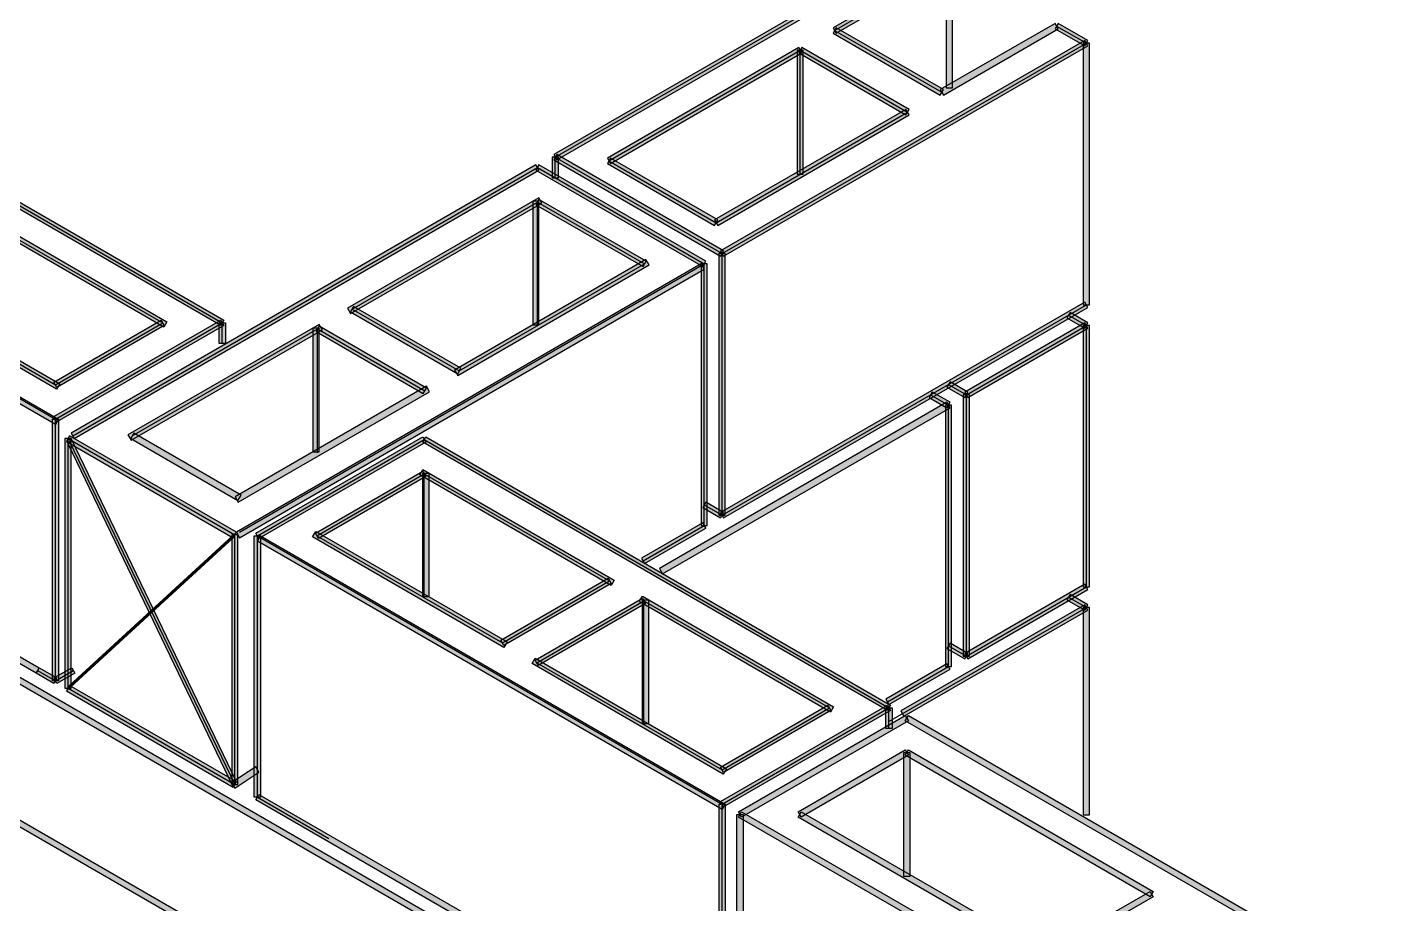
# Model space of a CAD drawing. Extents: x 0 to 119, y 0 to 84.
# Drawn here: x 47.533 to 51.464, y 43.075 to 45.624 of the extents above; entities that cross this region are included whole.
import ezdxf

# ---------------------------------------------------------------- set-up
doc = ezdxf.new("R2010")
doc.units = 0
doc.header["$MEASUREMENT"] = 0
doc.layers.add('10', color=252, linetype='CONTINUOUS')

msp = doc.modelspace()

# ---------------------------------------------------------------- linework, layer by layer
at = {"layer": '10', "color": 252, "linetype": 'Continuous'}
for p, q in [((49.069044, 45.245493), (50.128192, 45.856992)), ((49.881146, 45.614361), (50.214794, 45.806992)), ((49.881146, 45.614361), (50.192916, 45.434361)), ((49.881146, 45.614361), (50.192916, 45.434361)), ((50.526564, 45.626992), (50.613166, 45.576992)), ((49.224929, 45.235493), (49.781146, 45.556626)), ((49.554018, 44.965493), (50.613166, 45.576992)), ((49.554018, 44.965493), (50.613166, 45.576992)), ((49.781146, 45.196626), (49.781146, 45.556626)), ((49.781146, 45.556626), (50.092916, 45.376626)), ((46.749928, 45.544254), (48.100927, 44.764254)), ((49.536698, 45.055493), (50.092916, 45.376626)), ((46.264953, 45.264254), (47.615953, 44.484254)), ((46.264953, 45.264254), (47.615953, 44.484254)), ((49.069044, 45.185493), (49.069044, 45.245493)), ((49.069044, 45.245493), (49.554018, 44.965493)), ((47.666083, 44.435493), (49.017083, 45.215493)), ((49.017083, 45.215493), (49.502057, 44.935493)), ((49.224929, 45.235493), (49.536698, 45.055493)), ((48.478185, 44.804361), (49.017083, 45.115493)), ((49.017083, 44.755493), (49.017083, 45.115493)), ((49.017083, 45.115493), (49.328852, 44.935493)), ((47.388825, 45.075387), (47.927722, 44.764254)), ((49.554018, 44.205493), (49.554018, 44.965493)), ((49.554018, 44.205493), (49.554018, 44.965493)), ((48.151057, 44.155493), (49.502057, 44.935493)), ((48.151057, 44.155493), (49.502057, 44.935493)), ((48.789954, 44.624361), (49.328852, 44.935493)), ((49.502057, 44.175493), (49.502057, 44.935493)), ((47.077056, 44.895387), (47.615953, 44.584254)), ((49.554018, 44.205493), (50.613166, 44.816992)), ((48.478185, 44.804361), (48.789954, 44.624361)), ((50.561205, 44.786992), (50.613166, 44.756992)), ((47.615953, 44.584254), (47.927722, 44.764254)), ((47.615953, 44.484254), (48.100927, 44.764254)), ((47.615953, 44.484254), (48.100927, 44.764254)), ((47.839288, 44.435493), (48.378185, 44.746626)), ((48.100927, 44.704254), (48.100927, 44.764254)), ((48.378185, 44.386626), (48.378185, 44.746626)), ((48.378185, 44.746626), (48.689954, 44.566626)), ((50.264159, 44.555493), (50.613166, 44.756992)), ((50.613166, 43.996992), (50.613166, 44.756992)), ((50.212198, 44.585493), (50.264159, 44.555493)), ((50.160236, 44.555493), (50.212198, 44.525493)), ((50.264159, 43.795493), (50.264159, 44.555493)), ((50.212198, 43.765493), (50.212198, 44.525493)), ((47.615953, 43.724254), (47.615953, 44.484254)), ((47.652583, 44.427699), (48.137557, 44.147699)), ((47.652583, 44.427699), (48.137557, 44.147699)), ((47.652583, 43.702484), (47.652583, 44.427699)), ((47.657083, 44.419905), (48.137557, 43.422482)), ((47.657083, 44.419905), (48.137557, 43.422482)), ((48.203102, 44.145264), (48.688076, 44.425264)), ((48.688076, 44.425264), (50.039076, 43.645264)), ((48.376307, 44.145264), (48.688076, 44.325264)), ((48.688076, 44.325264), (49.226973, 44.014131)), ((48.688076, 43.965264), (48.688076, 44.325264)), ((49.502057, 44.235493), (49.554018, 44.205493)), ((49.497557, 44.183287), (49.506557, 44.167699)), ((47.652583, 43.702484), (48.137557, 44.147699)), ((47.652583, 43.702484), (48.137557, 44.147699)), ((48.137557, 43.422482), (48.137557, 44.147699)), ((48.203102, 44.145264), (49.554101, 43.365264)), ((48.203102, 44.145264), (49.554101, 43.365264)), ((48.203102, 43.385264), (48.203102, 44.145264)), ((48.376307, 44.145264), (48.915204, 43.834131)), ((49.324331, 44.072883), (49.502057, 44.175493)), ((48.915204, 43.834131), (49.226973, 44.014131)), ((50.264159, 43.795493), (50.613166, 43.996992)), ((49.015204, 43.776396), (49.326973, 43.956396)), ((49.326973, 43.956396), (49.865871, 43.645264)), ((49.326973, 43.596396), (49.326973, 43.956396)), ((50.561205, 43.966992), (50.613166, 43.936992)), ((50.561205, 43.966992), (50.613166, 43.936992)), ((50.038993, 43.605493), (50.613166, 43.936992)), ((50.212198, 43.825493), (50.264159, 43.795493)), ((47.563992, 43.754254), (47.615953, 43.724254)), ((47.615953, 43.724254), (47.667915, 43.754254)), ((49.015204, 43.776396), (49.554101, 43.465264)), ((50.034473, 43.662884), (50.212198, 43.765493)), ((47.652583, 43.702484), (48.137557, 43.422482)), ((49.069127, 43.645264), (49.554101, 43.365264)), ((49.554101, 43.465264), (49.865871, 43.645264)), ((49.554101, 43.365264), (50.039076, 43.645264)), ((49.554101, 43.365264), (50.039076, 43.645264)), ((50.039076, 43.585264), (50.039076, 43.645264)), ((48.203102, 43.385264), (48.410948, 43.265264)), ((49.554101, 42.605264), (49.554101, 43.365264))]:
    msp.add_line(p, q, dxfattribs=at)
for points in [[(49.064544, 45.253287), (49.073544, 45.237699), (50.132692, 45.849198), (50.123692, 45.864787), (49.064544, 45.253287)], [(50.219294, 45.799198), (50.210294, 45.814787), (49.876646, 45.622155), (49.885646, 45.606566), (50.219294, 45.799198)], [(50.223794, 45.806992), (50.205794, 45.806992), (50.205794, 45.446992), (50.223794, 45.446992), (50.223794, 45.806992)], [(50.531064, 45.619198), (50.522064, 45.634787), (50.188416, 45.442155), (50.197416, 45.426566), (50.531064, 45.619198)], [(50.608666, 45.569198), (50.617666, 45.584787), (50.531064, 45.634787), (50.522064, 45.619198), (50.608666, 45.569198)], [(50.188416, 45.426566), (50.197416, 45.442155), (49.885646, 45.622155), (49.876646, 45.606566), (50.188416, 45.426566)], [(49.785646, 45.548831), (49.776646, 45.56442), (49.220429, 45.243287), (49.229429, 45.227699), (49.785646, 45.548831)], [(49.549518, 44.973287), (49.558518, 44.957699), (50.617666, 45.569198), (50.608666, 45.584787), (49.549518, 44.973287)], [(49.790146, 45.556626), (49.772146, 45.556626), (49.772146, 45.196626), (49.790146, 45.196626), (49.790146, 45.556626)], [(49.785646, 45.56442), (49.776646, 45.548831), (50.088416, 45.368831), (50.097416, 45.38442), (49.785646, 45.56442)], [(50.622166, 45.576992), (50.604166, 45.576992), (50.604166, 44.816992), (50.622166, 44.816992), (50.622166, 45.576992)], [(46.745428, 45.53646), (46.754428, 45.552048), (48.105427, 44.772048), (48.096427, 44.75646), (46.745428, 45.53646)], [(50.097416, 45.368831), (50.088416, 45.38442), (49.532198, 45.063287), (49.541198, 45.047699), (50.097416, 45.368831)], [(46.264953, 45.248666), (46.273953, 45.264254), (47.624953, 44.484254), (47.615953, 44.468666), (46.264953, 45.248666)], [(49.078044, 45.245493), (49.060044, 45.245493), (49.060044, 45.185493), (49.078044, 45.185493), (49.078044, 45.245493)], [(49.073544, 45.253287), (49.064544, 45.237699), (49.549518, 44.957699), (49.558518, 44.973287), (49.073544, 45.253287)], [(49.532198, 45.047699), (49.541198, 45.063287), (49.229429, 45.243287), (49.220429, 45.227699), (49.532198, 45.047699)], [(49.021583, 45.207699), (49.012583, 45.223287), (47.661583, 44.443287), (47.670583, 44.427699), (49.021583, 45.207699)], [(49.497557, 44.927699), (49.506557, 44.943287), (49.021583, 45.223287), (49.012583, 45.207699), (49.497557, 44.927699)], [(49.029903, 45.112503), (49.020903, 45.128092), (48.464685, 44.806959), (48.473685, 44.791371), (49.029903, 45.112503)], [(49.324352, 44.927699), (49.333352, 44.943287), (49.021583, 45.123287), (49.012583, 45.107699), (49.324352, 44.927699)], [(47.375022, 45.072964), (47.384022, 45.088553), (47.94024, 44.76742), (47.93124, 44.751832), (47.375022, 45.072964)], [(49.021583, 45.118091), (49.003583, 45.118091), (49.003583, 44.758091), (49.021583, 44.758091), (49.021583, 45.118091)], [(49.545018, 44.205493), (49.563018, 44.205493), (49.563018, 44.965493), (49.545018, 44.965493), (49.545018, 44.205493)], [(49.502057, 44.919905), (49.493057, 44.935493), (48.142057, 44.155493), (48.151057, 44.139905), (49.502057, 44.919905)], [(49.341672, 44.932503), (49.332672, 44.948092), (48.776454, 44.626959), (48.785454, 44.611371), (49.341672, 44.932503)], [(49.511057, 44.935493), (49.493057, 44.935493), (49.493057, 44.175493), (49.511057, 44.175493), (49.511057, 44.935493)], [(47.063244, 44.892969), (47.072244, 44.908558), (47.628462, 44.587425), (47.619462, 44.571837), (47.063244, 44.892969)], [(48.785454, 44.616566), (48.794454, 44.632155), (48.482685, 44.812155), (48.473685, 44.796566), (48.785454, 44.616566)], [(50.617666, 44.809198), (50.608666, 44.824787), (49.549518, 44.213287), (49.558518, 44.197699), (50.617666, 44.809198)], [(47.620453, 44.57646), (47.611453, 44.592048), (47.923222, 44.772048), (47.932222, 44.75646), (47.620453, 44.57646)], [(47.620453, 44.47646), (47.611453, 44.492048), (48.096427, 44.772048), (48.105427, 44.75646), (47.620453, 44.47646)], [(50.608666, 44.749198), (50.617666, 44.764787), (50.565705, 44.794787), (50.556705, 44.779198), (50.608666, 44.749198)], [(48.391988, 44.744203), (48.382988, 44.759792), (47.82677, 44.438659), (47.83577, 44.423071), (48.391988, 44.744203)], [(48.091927, 44.764254), (48.109927, 44.764254), (48.109927, 44.704254), (48.091927, 44.704254), (48.091927, 44.764254)], [(48.382685, 44.749224), (48.364685, 44.749224), (48.364685, 44.389224), (48.382685, 44.389224), (48.382685, 44.749224)], [(48.685454, 44.558831), (48.694454, 44.57442), (48.382685, 44.75442), (48.373685, 44.738831), (48.685454, 44.558831)], [(50.617666, 44.749198), (50.608666, 44.764787), (50.259659, 44.563287), (50.268659, 44.547699), (50.617666, 44.749198)], [(50.604166, 43.996992), (50.622166, 43.996992), (50.622166, 44.756992), (50.604166, 44.756992), (50.604166, 43.996992)], [(48.703766, 44.564208), (48.694766, 44.579797), (48.138549, 44.258664), (48.147549, 44.243076), (48.703766, 44.564208)], [(50.259659, 44.547699), (50.268659, 44.563287), (50.216698, 44.593287), (50.207698, 44.577699), (50.259659, 44.547699)], [(49.371794, 44.050678), (49.380794, 44.035089), (50.216698, 44.517699), (50.207698, 44.533287), (49.371794, 44.050678)], [(50.207698, 44.517699), (50.216698, 44.533287), (50.164736, 44.563287), (50.155736, 44.547699), (50.207698, 44.517699)], [(50.273159, 44.555493), (50.255159, 44.555493), (50.255159, 43.795493), (50.273159, 43.795493), (50.273159, 44.555493)], [(46.260453, 44.49646), (46.269453, 44.512048), (47.568492, 43.762048), (47.559492, 43.74646), (46.260453, 44.49646)], [(50.221198, 44.525493), (50.203198, 44.525493), (50.203198, 43.765493), (50.221198, 43.765493), (50.221198, 44.525493)], [(47.624953, 43.724254), (47.606953, 43.724254), (47.606953, 44.484254), (47.624953, 44.484254), (47.624953, 43.724254)], [(47.661583, 44.427699), (47.643583, 44.427699), (47.643583, 43.702484), (47.661583, 43.702484), (47.661583, 44.427699)], [(48.133057, 44.139905), (48.142057, 44.155493), (47.657083, 44.435493), (47.648083, 44.419905), (48.133057, 44.139905)], [(48.133057, 43.414687), (48.142057, 43.430276), (47.661583, 44.427699), (47.652583, 44.41211), (48.133057, 43.414687)], [(48.146557, 44.247699), (48.155557, 44.263287), (47.843788, 44.443287), (47.834788, 44.427699), (48.146557, 44.247699)], [(48.207602, 44.137469), (48.198602, 44.153058), (48.683576, 44.433058), (48.692576, 44.417469), (48.207602, 44.137469)], [(48.683576, 44.417469), (48.692576, 44.433058), (50.043576, 43.653058), (50.034576, 43.637469), (48.683576, 44.417469)], [(48.675256, 44.322274), (48.684256, 44.337862), (49.240474, 44.01673), (49.231474, 44.001141), (48.675256, 44.322274)], [(48.380807, 44.137469), (48.371807, 44.153058), (48.683576, 44.333058), (48.692576, 44.317469), (48.380807, 44.137469)], [(48.683576, 44.327862), (48.701576, 44.327862), (48.701576, 43.967862), (48.683576, 43.967862), (48.683576, 44.327862)], [(49.549518, 44.197699), (49.558518, 44.213287), (49.506557, 44.243287), (49.497557, 44.227699), (49.549518, 44.197699)], [(49.506557, 44.167699), (49.497557, 44.183287), (49.319831, 44.080677), (49.328831, 44.065089), (49.506557, 44.167699)], [(48.133057, 44.139905), (48.142057, 44.155493), (47.657083, 43.710278), (47.648083, 43.694689), (48.133057, 44.139905)], [(48.128557, 43.422482), (48.146557, 43.422482), (48.146557, 44.147699), (48.128557, 44.147699), (48.128557, 43.422482)], [(48.194102, 44.145264), (48.212102, 44.145264), (48.212102, 43.385264), (48.194102, 43.385264), (48.194102, 44.145264)], [(48.203102, 44.129675), (48.212102, 44.145264), (49.563101, 43.365264), (49.554101, 43.349675), (48.203102, 44.129675)], [(48.363487, 44.142274), (48.372487, 44.157862), (48.928705, 43.83673), (48.919705, 43.821141), (48.363487, 44.142274)], [(48.864618, 42.953729), (48.855618, 42.938141), (46.950783, 44.037898), (46.959783, 44.053487), (48.864618, 42.953729)], [(48.919704, 43.826337), (48.910704, 43.841925), (49.222473, 44.021925), (49.231473, 44.006337), (48.919704, 43.826337)], [(50.259659, 43.803287), (50.268659, 43.787699), (50.617666, 43.989198), (50.608666, 44.004787), (50.259659, 43.803287)], [(49.019704, 43.768602), (49.010704, 43.78419), (49.322473, 43.96419), (49.331473, 43.948602), (49.019704, 43.768602)], [(49.31317, 43.953974), (49.32217, 43.969562), (49.878388, 43.64843), (49.869388, 43.632841), (49.31317, 43.953974)], [(49.322473, 43.958994), (49.340473, 43.958994), (49.340473, 43.598994), (49.322473, 43.598994), (49.322473, 43.958994)], [(50.073296, 43.636514), (50.082296, 43.620926), (50.617666, 43.929198), (50.608666, 43.944787), (50.073296, 43.636514)], [(50.608666, 43.929198), (50.617666, 43.944787), (50.565705, 43.974787), (50.556705, 43.959198), (50.608666, 43.929198)], [(50.622166, 43.936992), (50.604166, 43.936992), (50.604166, 43.333963), (50.622166, 43.333963), (50.622166, 43.936992)], [(50.259659, 43.787699), (50.268659, 43.803287), (50.216698, 43.833287), (50.207698, 43.817699), (50.259659, 43.787699)], [(49.001392, 43.773979), (49.010392, 43.789567), (49.56661, 43.468435), (49.55761, 43.452846), (49.001392, 43.773979)], [(47.620453, 43.732048), (47.611453, 43.71646), (47.559492, 43.74646), (47.568492, 43.762048), (47.620453, 43.732048)], [(47.663415, 43.762048), (47.672415, 43.74646), (47.620453, 43.71646), (47.611453, 43.732048), (47.663415, 43.762048)], [(50.216698, 43.757699), (50.207698, 43.773287), (50.029972, 43.670678), (50.038972, 43.655089), (50.216698, 43.757699)], [(47.657083, 43.710278), (47.648083, 43.694689), (48.133057, 43.414687), (48.142057, 43.430276), (47.657083, 43.710278)], [(49.558601, 43.457469), (49.549601, 43.473058), (49.861371, 43.653058), (49.870371, 43.637469), (49.558601, 43.457469)], [(49.558601, 43.357469), (49.549601, 43.373058), (50.034576, 43.653058), (50.043576, 43.637469), (49.558601, 43.357469)], [(50.030076, 43.645264), (50.048076, 43.645264), (50.048076, 43.585264), (50.030076, 43.585264), (50.030076, 43.645264)], [(49.610563, 43.327469), (49.601563, 43.343058), (50.086537, 43.623058), (50.095537, 43.607469), (49.610563, 43.327469)], [(50.086537, 43.607469), (50.095537, 43.623058), (51.463691, 42.833154), (51.454691, 42.817565), (50.086537, 43.607469)], [(49.783768, 43.327469), (49.774768, 43.343058), (50.086537, 43.523058), (50.095537, 43.507469), (49.783768, 43.327469)], [(50.082037, 43.515264), (50.100037, 43.515264), (50.100037, 43.155264), (50.082037, 43.155264), (50.082037, 43.515264)], [(50.086537, 43.507469), (50.095537, 43.523058), (50.807639, 43.111925), (50.798639, 43.096337), (50.086537, 43.507469)], [(48.207593, 43.457924), (48.198593, 43.473512), (48.128557, 43.427882), (48.137557, 43.412293), (48.207593, 43.457924)], [(48.477395, 42.761536), (48.468395, 42.745948), (47.278716, 43.432809), (47.287716, 43.448398), (48.477395, 42.761536)], [(48.198602, 43.377469), (48.207602, 43.393058), (49.50664, 42.643058), (49.49764, 42.627469), (48.198602, 43.377469)], [(49.563101, 42.605264), (49.545101, 42.605264), (49.545101, 43.365264), (49.563101, 43.365264), (49.563101, 42.605264)], [(49.597063, 43.335264), (49.615063, 43.335264), (49.615063, 42.575264), (49.597063, 42.575264), (49.597063, 43.335264)], [(50.978716, 42.553154), (50.969716, 42.537565), (49.601563, 43.327469), (49.610563, 43.343058), (50.978716, 42.553154)], [(50.49587, 42.931925), (50.48687, 42.916337), (49.774768, 43.327469), (49.783768, 43.343058), (50.49587, 42.931925)], [(50.798639, 43.111925), (50.807639, 43.096337), (50.49587, 42.916337), (50.48687, 42.931925), (50.798639, 43.111925)]]:
    msp.add_lwpolyline(points, dxfattribs=at)
for points in [[(49.064544, 45.253287), (50.132692, 45.849198), (50.123692, 45.864787)], [(49.064544, 45.253287), (50.123692, 45.864787), (49.064544, 45.253287)], [(49.064544, 45.253287), (49.073544, 45.237699), (50.132692, 45.849198)], [(50.219294, 45.799198), (50.210294, 45.814787), (49.876646, 45.622155)], [(50.219294, 45.799198), (49.876646, 45.622155), (49.885646, 45.606566)], [(50.219294, 45.799198), (49.885646, 45.606566), (50.219294, 45.799198)], [(50.223794, 45.806992), (50.205794, 45.806992), (50.205794, 45.446992)], [(50.223794, 45.806992), (50.205794, 45.446992), (50.223794, 45.446992)], [(50.223794, 45.806992), (50.223794, 45.446992), (50.223794, 45.806992)], [(50.531064, 45.619198), (50.522064, 45.634787), (50.188416, 45.442155)], [(50.608666, 45.569198), (50.531064, 45.634787), (50.522064, 45.619198)], [(50.608666, 45.569198), (50.617666, 45.584787), (50.531064, 45.634787)], [(50.188416, 45.426566), (49.885646, 45.622155), (49.876646, 45.606566)], [(50.188416, 45.426566), (49.876646, 45.606566), (50.188416, 45.426566)], [(50.188416, 45.426566), (50.197416, 45.442155), (49.885646, 45.622155)], [(50.531064, 45.619198), (50.188416, 45.442155), (50.197416, 45.426566)], [(50.531064, 45.619198), (50.197416, 45.426566), (50.531064, 45.619198)], [(50.608666, 45.569198), (50.522064, 45.619198), (50.608666, 45.569198)], [(49.785646, 45.548831), (49.776646, 45.56442), (49.220429, 45.243287)], [(49.549518, 44.973287), (50.617666, 45.569198), (50.608666, 45.584787)], [(49.549518, 44.973287), (50.608666, 45.584787), (49.549518, 44.973287)], [(49.549518, 44.973287), (49.558518, 44.957699), (50.617666, 45.569198)], [(49.790146, 45.556626), (49.772146, 45.556626), (49.772146, 45.196626)], [(49.790146, 45.556626), (49.772146, 45.196626), (49.790146, 45.196626)], [(49.785646, 45.56442), (49.776646, 45.548831), (50.088416, 45.368831)], [(49.785646, 45.56442), (50.088416, 45.368831), (50.097416, 45.38442)], [(49.785646, 45.56442), (50.097416, 45.38442), (49.785646, 45.56442)], [(49.790146, 45.556626), (49.790146, 45.196626), (49.790146, 45.556626)], [(50.622166, 45.576992), (50.604166, 45.576992), (50.604166, 44.816992)], [(50.622166, 45.576992), (50.604166, 44.816992), (50.622166, 44.816992)], [(50.622166, 45.576992), (50.622166, 44.816992), (50.622166, 45.576992)], [(46.745428, 45.53646), (46.754428, 45.552048), (48.105427, 44.772048)], [(46.745428, 45.53646), (48.105427, 44.772048), (48.096427, 44.75646)], [(46.745428, 45.53646), (48.096427, 44.75646), (46.745428, 45.53646)], [(49.785646, 45.548831), (49.220429, 45.243287), (49.229429, 45.227699)], [(49.785646, 45.548831), (49.229429, 45.227699), (49.785646, 45.548831)], [(50.097416, 45.368831), (50.088416, 45.38442), (49.532198, 45.063287)], [(50.097416, 45.368831), (49.532198, 45.063287), (49.541198, 45.047699)], [(50.097416, 45.368831), (49.541198, 45.047699), (50.097416, 45.368831)], [(46.264953, 45.248666), (46.273953, 45.264254), (47.624953, 44.484254)], [(46.264953, 45.248666), (47.624953, 44.484254), (47.615953, 44.468666)], [(46.264953, 45.248666), (47.615953, 44.468666), (46.264953, 45.248666)], [(49.078044, 45.245493), (49.060044, 45.245493), (49.060044, 45.185493)], [(49.078044, 45.245493), (49.060044, 45.185493), (49.078044, 45.185493)], [(49.073544, 45.253287), (49.064544, 45.237699), (49.549518, 44.957699)], [(49.073544, 45.253287), (49.549518, 44.957699), (49.558518, 44.973287)], [(49.073544, 45.253287), (49.558518, 44.973287), (49.073544, 45.253287)], [(49.078044, 45.245493), (49.078044, 45.185493), (49.078044, 45.245493)], [(49.532198, 45.047699), (49.229429, 45.243287), (49.220429, 45.227699)], [(49.532198, 45.047699), (49.541198, 45.063287), (49.229429, 45.243287)], [(49.021583, 45.207699), (49.012583, 45.223287), (47.661583, 44.443287)], [(49.021583, 45.207699), (47.661583, 44.443287), (47.670583, 44.427699)], [(49.021583, 45.207699), (47.670583, 44.427699), (49.021583, 45.207699)], [(49.497557, 44.927699), (49.021583, 45.223287), (49.012583, 45.207699)], [(49.497557, 44.927699), (49.012583, 45.207699), (49.497557, 44.927699)], [(49.497557, 44.927699), (49.506557, 44.943287), (49.021583, 45.223287)], [(49.532198, 45.047699), (49.220429, 45.227699), (49.532198, 45.047699)], [(49.029903, 45.112503), (49.020903, 45.128092), (48.464685, 44.806959)], [(49.324352, 44.927699), (49.021583, 45.123287), (49.012583, 45.107699)], [(49.324352, 44.927699), (49.333352, 44.943287), (49.021583, 45.123287)], [(47.375022, 45.072964), (47.384022, 45.088553), (47.94024, 44.76742)], [(49.029903, 45.112503), (48.464685, 44.806959), (48.473685, 44.791371)], [(49.029903, 45.112503), (48.473685, 44.791371), (49.029903, 45.112503)], [(49.021583, 45.118091), (49.003583, 45.118091), (49.003583, 44.758091)], [(49.021583, 45.118091), (49.003583, 44.758091), (49.021583, 44.758091)], [(49.324352, 44.927699), (49.012583, 45.107699), (49.324352, 44.927699)], [(49.021583, 45.118091), (49.021583, 44.758091), (49.021583, 45.118091)], [(47.375022, 45.072964), (47.94024, 44.76742), (47.93124, 44.751832)], [(47.375022, 45.072964), (47.93124, 44.751832), (47.375022, 45.072964)], [(49.545018, 44.205493), (49.563018, 44.205493), (49.563018, 44.965493)], [(49.545018, 44.205493), (49.563018, 44.965493), (49.545018, 44.965493)], [(49.545018, 44.205493), (49.545018, 44.965493), (49.545018, 44.205493)], [(49.502057, 44.919905), (49.493057, 44.935493), (48.142057, 44.155493)], [(49.341672, 44.932503), (49.332672, 44.948092), (48.776454, 44.626959)], [(49.341672, 44.932503), (48.776454, 44.626959), (48.785454, 44.611371)], [(49.341672, 44.932503), (48.785454, 44.611371), (49.341672, 44.932503)], [(49.511057, 44.935493), (49.493057, 44.935493), (49.493057, 44.175493)], [(49.511057, 44.935493), (49.493057, 44.175493), (49.511057, 44.175493)], [(49.511057, 44.935493), (49.511057, 44.175493), (49.511057, 44.935493)], [(47.063244, 44.892969), (47.072244, 44.908558), (47.628462, 44.587425)], [(47.063244, 44.892969), (47.628462, 44.587425), (47.619462, 44.571837)], [(47.063244, 44.892969), (47.619462, 44.571837), (47.063244, 44.892969)], [(49.502057, 44.919905), (48.142057, 44.155493), (48.151057, 44.139905)], [(49.502057, 44.919905), (48.151057, 44.139905), (49.502057, 44.919905)], [(48.785454, 44.616566), (48.482685, 44.812155), (48.473685, 44.796566)], [(48.785454, 44.616566), (48.794454, 44.632155), (48.482685, 44.812155)], [(50.617666, 44.809198), (50.608666, 44.824787), (49.549518, 44.213287)], [(50.617666, 44.809198), (49.549518, 44.213287), (49.558518, 44.197699)], [(50.617666, 44.809198), (49.558518, 44.197699), (50.617666, 44.809198)], [(47.620453, 44.57646), (47.611453, 44.592048), (47.923222, 44.772048)], [(47.620453, 44.47646), (47.611453, 44.492048), (48.096427, 44.772048)], [(47.620453, 44.57646), (47.923222, 44.772048), (47.932222, 44.75646)], [(47.620453, 44.47646), (48.096427, 44.772048), (48.105427, 44.75646)], [(48.785454, 44.616566), (48.473685, 44.796566), (48.785454, 44.616566)], [(50.608666, 44.749198), (50.565705, 44.794787), (50.556705, 44.779198)], [(50.608666, 44.749198), (50.556705, 44.779198), (50.608666, 44.749198)], [(50.608666, 44.749198), (50.617666, 44.764787), (50.565705, 44.794787)], [(47.620453, 44.57646), (47.932222, 44.75646), (47.620453, 44.57646)], [(47.620453, 44.47646), (48.105427, 44.75646), (47.620453, 44.47646)], [(48.391988, 44.744203), (48.382988, 44.759792), (47.82677, 44.438659)], [(48.391988, 44.744203), (47.82677, 44.438659), (47.83577, 44.423071)], [(48.391988, 44.744203), (47.83577, 44.423071), (48.391988, 44.744203)], [(48.091927, 44.764254), (48.109927, 44.764254), (48.109927, 44.704254)], [(48.091927, 44.764254), (48.109927, 44.704254), (48.091927, 44.704254)], [(48.091927, 44.764254), (48.091927, 44.704254), (48.091927, 44.764254)], [(48.382685, 44.749224), (48.364685, 44.749224), (48.364685, 44.389224)], [(48.382685, 44.749224), (48.364685, 44.389224), (48.382685, 44.389224)], [(48.685454, 44.558831), (48.382685, 44.75442), (48.373685, 44.738831)], [(48.685454, 44.558831), (48.373685, 44.738831), (48.685454, 44.558831)], [(48.685454, 44.558831), (48.694454, 44.57442), (48.382685, 44.75442)], [(48.382685, 44.749224), (48.382685, 44.389224), (48.382685, 44.749224)], [(50.617666, 44.749198), (50.608666, 44.764787), (50.259659, 44.563287)], [(50.617666, 44.749198), (50.259659, 44.563287), (50.268659, 44.547699)], [(50.617666, 44.749198), (50.268659, 44.547699), (50.617666, 44.749198)], [(50.604166, 43.996992), (50.622166, 43.996992), (50.622166, 44.756992)], [(50.604166, 43.996992), (50.622166, 44.756992), (50.604166, 44.756992)], [(50.604166, 43.996992), (50.604166, 44.756992), (50.604166, 43.996992)], [(48.703766, 44.564208), (48.694766, 44.579797), (48.138549, 44.258664)], [(50.259659, 44.547699), (50.216698, 44.593287), (50.207698, 44.577699)], [(50.259659, 44.547699), (50.207698, 44.577699), (50.259659, 44.547699)], [(50.259659, 44.547699), (50.268659, 44.563287), (50.216698, 44.593287)], [(48.703766, 44.564208), (48.138549, 44.258664), (48.147549, 44.243076)], [(48.703766, 44.564208), (48.147549, 44.243076), (48.703766, 44.564208)], [(49.371794, 44.050678), (50.216698, 44.517699), (50.207698, 44.533287)], [(49.371794, 44.050678), (50.207698, 44.533287), (49.371794, 44.050678)], [(50.207698, 44.517699), (50.164736, 44.563287), (50.155736, 44.547699)], [(50.207698, 44.517699), (50.155736, 44.547699), (50.207698, 44.517699)], [(50.207698, 44.517699), (50.216698, 44.533287), (50.164736, 44.563287)], [(50.273159, 44.555493), (50.255159, 44.555493), (50.255159, 43.795493)], [(50.273159, 44.555493), (50.255159, 43.795493), (50.273159, 43.795493)], [(50.273159, 44.555493), (50.273159, 43.795493), (50.273159, 44.555493)], [(46.260453, 44.49646), (46.269453, 44.512048), (47.568492, 43.762048)], [(46.260453, 44.49646), (47.568492, 43.762048), (47.559492, 43.74646)], [(46.260453, 44.49646), (47.559492, 43.74646), (46.260453, 44.49646)], [(49.371794, 44.050678), (49.380794, 44.035089), (50.216698, 44.517699)], [(50.221198, 44.525493), (50.203198, 44.525493), (50.203198, 43.765493)], [(50.221198, 44.525493), (50.203198, 43.765493), (50.221198, 43.765493)], [(50.221198, 44.525493), (50.221198, 43.765493), (50.221198, 44.525493)], [(47.624953, 43.724254), (47.606953, 43.724254), (47.606953, 44.484254)], [(47.624953, 43.724254), (47.606953, 44.484254), (47.624953, 44.484254)], [(47.624953, 43.724254), (47.624953, 44.484254), (47.624953, 43.724254)], [(47.661583, 44.427699), (47.643583, 44.427699), (47.643583, 43.702484)], [(47.661583, 44.427699), (47.643583, 43.702484), (47.661583, 43.702484)], [(48.133057, 44.139905), (47.657083, 44.435493), (47.648083, 44.419905)], [(48.133057, 44.139905), (47.648083, 44.419905), (48.133057, 44.139905)], [(48.133057, 43.414687), (47.661583, 44.427699), (47.652583, 44.41211)], [(48.133057, 44.139905), (48.142057, 44.155493), (47.657083, 44.435493)], [(48.133057, 43.414687), (48.142057, 43.430276), (47.661583, 44.427699)], [(47.661583, 44.427699), (47.661583, 43.702484), (47.661583, 44.427699)], [(48.146557, 44.247699), (47.843788, 44.443287), (47.834788, 44.427699)], [(48.146557, 44.247699), (47.834788, 44.427699), (48.146557, 44.247699)], [(48.146557, 44.247699), (48.155557, 44.263287), (47.843788, 44.443287)], [(48.207602, 44.137469), (48.198602, 44.153058), (48.683576, 44.433058)], [(48.207602, 44.137469), (48.683576, 44.433058), (48.692576, 44.417469)], [(48.207602, 44.137469), (48.692576, 44.417469), (48.207602, 44.137469)], [(48.683576, 44.417469), (48.692576, 44.433058), (50.043576, 43.653058)], [(48.683576, 44.417469), (50.043576, 43.653058), (50.034576, 43.637469)], [(48.683576, 44.417469), (50.034576, 43.637469), (48.683576, 44.417469)], [(48.133057, 43.414687), (47.652583, 44.41211), (48.133057, 43.414687)], [(48.675256, 44.322274), (48.684256, 44.337862), (49.240474, 44.01673)], [(48.380807, 44.137469), (48.371807, 44.153058), (48.683576, 44.333058)], [(48.380807, 44.137469), (48.683576, 44.333058), (48.692576, 44.317469)], [(48.380807, 44.137469), (48.692576, 44.317469), (48.380807, 44.137469)], [(48.675256, 44.322274), (49.240474, 44.01673), (49.231474, 44.001141)], [(48.675256, 44.322274), (49.231474, 44.001141), (48.675256, 44.322274)], [(48.683576, 44.327862), (48.701576, 44.327862), (48.701576, 43.967862)], [(48.683576, 44.327862), (48.701576, 43.967862), (48.683576, 43.967862)], [(48.683576, 44.327862), (48.683576, 43.967862), (48.683576, 44.327862)], [(49.549518, 44.197699), (49.506557, 44.243287), (49.497557, 44.227699)], [(49.549518, 44.197699), (49.497557, 44.227699), (49.549518, 44.197699)], [(49.549518, 44.197699), (49.558518, 44.213287), (49.506557, 44.243287)], [(49.506557, 44.167699), (49.497557, 44.183287), (49.319831, 44.080677)], [(48.133057, 44.139905), (47.657083, 43.710278), (47.648083, 43.694689)], [(48.133057, 44.139905), (47.648083, 43.694689), (48.133057, 44.139905)], [(48.133057, 44.139905), (48.142057, 44.155493), (47.657083, 43.710278)], [(48.128557, 43.422482), (48.146557, 43.422482), (48.146557, 44.147699)], [(48.128557, 43.422482), (48.146557, 44.147699), (48.128557, 44.147699)], [(48.128557, 43.422482), (48.128557, 44.147699), (48.128557, 43.422482)], [(48.194102, 44.145264), (48.212102, 44.145264), (48.212102, 43.385264)], [(48.194102, 44.145264), (48.212102, 43.385264), (48.194102, 43.385264)], [(48.194102, 44.145264), (48.194102, 43.385264), (48.194102, 44.145264)], [(48.203102, 44.129675), (48.212102, 44.145264), (49.563101, 43.365264)], [(48.363487, 44.142274), (48.372487, 44.157862), (48.928705, 43.83673)], [(48.363487, 44.142274), (48.928705, 43.83673), (48.919705, 43.821141)], [(48.363487, 44.142274), (48.919705, 43.821141), (48.363487, 44.142274)], [(49.506557, 44.167699), (49.319831, 44.080677), (49.328831, 44.065089)], [(49.506557, 44.167699), (49.328831, 44.065089), (49.506557, 44.167699)], [(48.203102, 44.129675), (49.563101, 43.365264), (49.554101, 43.349675)], [(48.203102, 44.129675), (49.554101, 43.349675), (48.203102, 44.129675)], [(48.864618, 42.953729), (46.950783, 44.037898), (46.959783, 44.053487)], [(48.864618, 42.953729), (48.855618, 42.938141), (46.950783, 44.037898)], [(48.864618, 42.953729), (46.959783, 44.053487), (48.864618, 42.953729)], [(48.919704, 43.826337), (48.910704, 43.841925), (49.222473, 44.021925)], [(48.919704, 43.826337), (49.222473, 44.021925), (49.231473, 44.006337)], [(48.919704, 43.826337), (49.231473, 44.006337), (48.919704, 43.826337)], [(50.259659, 43.803287), (50.617666, 43.989198), (50.608666, 44.004787)], [(50.259659, 43.803287), (50.608666, 44.004787), (50.259659, 43.803287)], [(50.259659, 43.803287), (50.268659, 43.787699), (50.617666, 43.989198)], [(49.019704, 43.768602), (49.010704, 43.78419), (49.322473, 43.96419)], [(49.019704, 43.768602), (49.322473, 43.96419), (49.331473, 43.948602)], [(49.019704, 43.768602), (49.331473, 43.948602), (49.019704, 43.768602)], [(49.31317, 43.953974), (49.32217, 43.969562), (49.878388, 43.64843)], [(49.31317, 43.953974), (49.878388, 43.64843), (49.869388, 43.632841)], [(49.31317, 43.953974), (49.869388, 43.632841), (49.31317, 43.953974)], [(49.322473, 43.958994), (49.340473, 43.958994), (49.340473, 43.598994)], [(49.322473, 43.958994), (49.340473, 43.598994), (49.322473, 43.598994)], [(49.322473, 43.958994), (49.322473, 43.598994), (49.322473, 43.958994)], [(50.073296, 43.636514), (50.617666, 43.929198), (50.608666, 43.944787)], [(50.073296, 43.636514), (50.608666, 43.944787), (50.073296, 43.636514)], [(50.608666, 43.929198), (50.565705, 43.974787), (50.556705, 43.959198)], [(50.608666, 43.929198), (50.556705, 43.959198), (50.608666, 43.929198)], [(50.608666, 43.929198), (50.617666, 43.944787), (50.565705, 43.974787)], [(50.073296, 43.636514), (50.082296, 43.620926), (50.617666, 43.929198)], [(50.622166, 43.936992), (50.604166, 43.936992), (50.604166, 43.333963)], [(50.622166, 43.936992), (50.604166, 43.333963), (50.622166, 43.333963)], [(50.622166, 43.936992), (50.622166, 43.333963), (50.622166, 43.936992)], [(50.259659, 43.787699), (50.216698, 43.833287), (50.207698, 43.817699)], [(50.259659, 43.787699), (50.268659, 43.803287), (50.216698, 43.833287)], [(49.001392, 43.773979), (49.010392, 43.789567), (49.56661, 43.468435)], [(50.259659, 43.787699), (50.207698, 43.817699), (50.259659, 43.787699)], [(47.620453, 43.732048), (47.559492, 43.74646), (47.568492, 43.762048)], [(47.620453, 43.732048), (47.611453, 43.71646), (47.559492, 43.74646)], [(47.620453, 43.732048), (47.568492, 43.762048), (47.620453, 43.732048)], [(47.663415, 43.762048), (47.620453, 43.71646), (47.611453, 43.732048)], [(47.663415, 43.762048), (47.611453, 43.732048), (47.663415, 43.762048)], [(47.663415, 43.762048), (47.672415, 43.74646), (47.620453, 43.71646)], [(49.001392, 43.773979), (49.56661, 43.468435), (49.55761, 43.452846)], [(49.001392, 43.773979), (49.55761, 43.452846), (49.001392, 43.773979)], [(50.216698, 43.757699), (50.207698, 43.773287), (50.029972, 43.670678)], [(50.216698, 43.757699), (50.029972, 43.670678), (50.038972, 43.655089)], [(50.216698, 43.757699), (50.038972, 43.655089), (50.216698, 43.757699)], [(47.657083, 43.710278), (47.648083, 43.694689), (48.133057, 43.414687)], [(47.657083, 43.710278), (48.133057, 43.414687), (48.142057, 43.430276)], [(47.657083, 43.710278), (48.142057, 43.430276), (47.657083, 43.710278)], [(47.602027, 42.862686), (46.258875, 43.617372), (46.267875, 43.63296)], [(47.602027, 42.862686), (46.267875, 43.63296), (47.602027, 42.862686)], [(49.558601, 43.457469), (49.549601, 43.473058), (49.861371, 43.653058)], [(49.558601, 43.357469), (49.549601, 43.373058), (50.034576, 43.653058)], [(49.558601, 43.457469), (49.861371, 43.653058), (49.870371, 43.637469)], [(49.558601, 43.357469), (50.034576, 43.653058), (50.043576, 43.637469)], [(49.558601, 43.457469), (49.870371, 43.637469), (49.558601, 43.457469)], [(49.558601, 43.357469), (50.043576, 43.637469), (49.558601, 43.357469)], [(50.030076, 43.645264), (50.048076, 43.645264), (50.048076, 43.585264)], [(50.030076, 43.645264), (50.048076, 43.585264), (50.030076, 43.585264)], [(50.030076, 43.645264), (50.030076, 43.585264), (50.030076, 43.645264)], [(47.602027, 42.862686), (47.593027, 42.847098), (46.258875, 43.617372)], [(49.610563, 43.327469), (49.601563, 43.343058), (50.086537, 43.623058)], [(49.610563, 43.327469), (50.086537, 43.623058), (50.095537, 43.607469)], [(49.610563, 43.327469), (50.095537, 43.607469), (49.610563, 43.327469)], [(50.086537, 43.607469), (50.095537, 43.623058), (51.463691, 42.833154)], [(50.086537, 43.607469), (51.463691, 42.833154), (51.454691, 42.817565)], [(50.086537, 43.607469), (51.454691, 42.817565), (50.086537, 43.607469)], [(49.783768, 43.327469), (49.774768, 43.343058), (50.086537, 43.523058)], [(49.783768, 43.327469), (50.086537, 43.523058), (50.095537, 43.507469)], [(50.082037, 43.515264), (50.100037, 43.515264), (50.100037, 43.155264)], [(50.082037, 43.515264), (50.100037, 43.155264), (50.082037, 43.155264)], [(50.082037, 43.515264), (50.082037, 43.155264), (50.082037, 43.515264)], [(50.086537, 43.507469), (50.095537, 43.523058), (50.807639, 43.111925)], [(48.207593, 43.457924), (48.198593, 43.473512), (48.128557, 43.427882)], [(49.783768, 43.327469), (50.095537, 43.507469), (49.783768, 43.327469)], [(50.086537, 43.507469), (50.807639, 43.111925), (50.798639, 43.096337)], [(50.086537, 43.507469), (50.798639, 43.096337), (50.086537, 43.507469)], [(48.477395, 42.761536), (47.278716, 43.432809), (47.287716, 43.448398)], [(48.477395, 42.761536), (48.468395, 42.745948), (47.278716, 43.432809)], [(48.477395, 42.761536), (47.287716, 43.448398), (48.477395, 42.761536)], [(48.207593, 43.457924), (48.128557, 43.427882), (48.137557, 43.412293)], [(48.207593, 43.457924), (48.137557, 43.412293), (48.207593, 43.457924)], [(48.198602, 43.377469), (48.207602, 43.393058), (49.50664, 42.643058)], [(48.198602, 43.377469), (49.50664, 42.643058), (49.49764, 42.627469)], [(48.198602, 43.377469), (49.49764, 42.627469), (48.198602, 43.377469)], [(49.563101, 42.605264), (49.545101, 42.605264), (49.545101, 43.365264)], [(49.563101, 42.605264), (49.545101, 43.365264), (49.563101, 43.365264)], [(49.563101, 42.605264), (49.563101, 43.365264), (49.563101, 42.605264)], [(49.597063, 43.335264), (49.615063, 43.335264), (49.615063, 42.575264)], [(49.597063, 43.335264), (49.615063, 42.575264), (49.597063, 42.575264)], [(49.597063, 43.335264), (49.597063, 42.575264), (49.597063, 43.335264)], [(50.978716, 42.553154), (49.601563, 43.327469), (49.610563, 43.343058)], [(50.978716, 42.553154), (50.969716, 42.537565), (49.601563, 43.327469)], [(50.978716, 42.553154), (49.610563, 43.343058), (50.978716, 42.553154)], [(50.49587, 42.931925), (49.774768, 43.327469), (49.783768, 43.343058)], [(50.49587, 42.931925), (50.48687, 42.916337), (49.774768, 43.327469)], [(50.49587, 42.931925), (49.783768, 43.343058), (50.49587, 42.931925)], [(48.864618, 42.193729), (46.937284, 43.285694), (46.946284, 43.301282)], [(48.864618, 42.193729), (48.855618, 42.178141), (46.937284, 43.285694)], [(48.864618, 42.193729), (46.946284, 43.301282), (48.864618, 42.193729)], [(50.798639, 43.111925), (50.49587, 42.916337), (50.48687, 42.931925)], [(50.798639, 43.111925), (50.48687, 42.931925), (50.798639, 43.111925)], [(50.798639, 43.111925), (50.807639, 43.096337), (50.49587, 42.916337)]]:
    msp.add_solid(points, dxfattribs=at)

doc.saveas('drawing.dxf')
